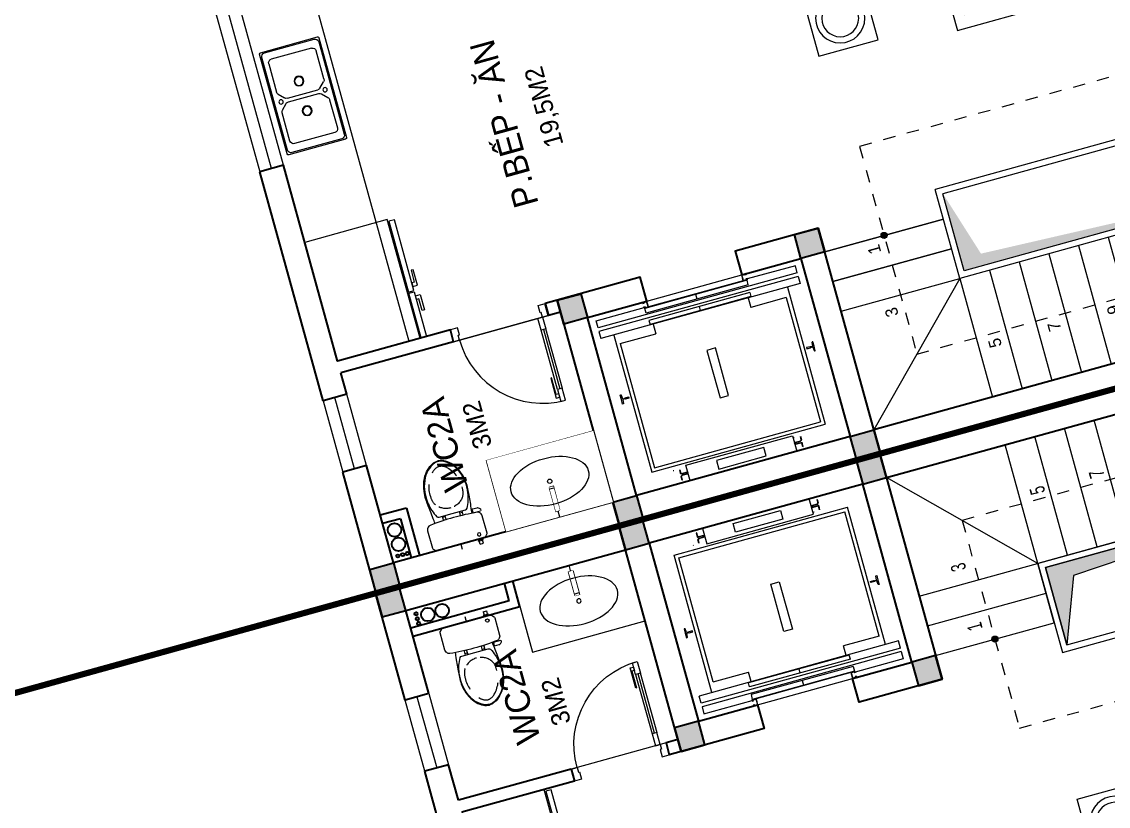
# Model space of a CAD drawing. Header units: metres. Extents: x 568336 to 569219, y 2065964 to 2066430.
# Drawn here: x 568542.1 to 568550.93, y 2066349.61 to 2066355.99 of the extents above; entities that cross this region are included whole.
import ezdxf

# ---------------------------------------------------------------- set-up
doc = ezdxf.new("R2010")
doc.units = ezdxf.units.M
for name, pattern in [('$AUDIT_BAD_LTYPE2', [0]), ('CENTER', [2, 1.25, -0.25, 0.25, -0.25]), ('HIDDEN', [0.375, 0.25, -0.125]), ('HIDDEN2', [0.1875, 0.125, -0.0625]), ('xref-thap C (mb tang 32-2)$0$HIDDEN', [0.375, 0.25, -0.125])]:
    doc.linetypes.add(name, pattern=pattern)
doc.layers.get('0').update_dxf_attribs({"linetype": 'CONTINUOUS'})
doc.layers.get('DEFPOINTS').update_dxf_attribs({"linetype": 'CONTINUOUS'})
for name, color, linetype, lineweight in [('-CENTER', 143, 'CENTER', 13), ('-CONCRETE', 1, 'CONTINUOUS', 35), ('-DIM', 9, 'CONTINUOUS', 13), ('-DOOR', 137, 'CONTINUOUS', 9), ('-FURNITURE', 46, 'CONTINUOUS', 9), ('-HATCH', 8, 'CONTINUOUS', 5), ('-KH', 143, 'CONTINUOUS', 13), ('-LINE1', 7, 'CONTINUOUS', 18), ('-LINE2', 252, 'CONTINUOUS', 9), ('-TEXT', 7, 'CONTINUOUS', 15), ('-WALL', 4, 'CONTINUOUS', 35), ('TEXT25', 2, 'CONTINUOUS', 13)]:
    doc.layers.add(name, color=color, linetype=linetype, lineweight=lineweight)
doc.layers.add('-RANH GIOI LO DAT', color=12, linetype='CONTINUOUS')
doc.styles.add('SVN_AVO_thuong', font='')
doc.styles.add('T1', font='', dxfattribs={"height": 200})
doc.styles.add('vnavanth', font='', dxfattribs={"width": 0.8})
doc.styles.get('SVN_AVO_thuong').set_extended_font_data('SVN-Avo')
doc.styles.get('T1').set_extended_font_data('VNgeometric Light')
doc.styles.get('vnavanth').set_extended_font_data('.VnAvantH')

# ---------------------------------------------------------------- blocks, each defined once
blk = doc.blocks.new('X-5M-DH-2-CORE$0$A$C75E80C28')
at = {"layer": '-LINE2', "linetype": 'Continuous', "ltscale": 2}
for p, q in [((-510.0000099998433, -21.5000000000291), (-510.0000099998579, -50.60000000000582)), ((-506.8000099998899, -21.5000000000291), (-510.0000099998433, -21.5000000000291)), ((-510.0000099998579, -108.5000000000291), (-510.0000099998433, -79.39999999999418)), ((-506.8000099998899, -21.5000000000291), (-506.8000099999044, -50.60000000000582)), ((-506.8000099999044, -108.5000000000291), (-506.8000099998899, -79.39999999999418)), ((-456.2000100000296, -56.79999999998836), (-500.6000099999364, -56.80000000001746)), ((-456.2000100000441, -60), (-500.600009999951, -60.0000000000291)), ((-456.2000100000296, -70), (-500.6000099999364, -70.0000000000291)), ((-456.2000100000296, -73.19999999995343), (-500.6000099999364, -73.19999999998254)), ((-453.2000100000441, -63), (-453.2000100000296, -67)), ((-450.0000099998579, -63), (-450.0000099998433, -67)), ((450.0000100000616, -63), (450.0000100000761, -67)), ((453.200010000015, -63), (453.2000100000296, -67)), ((456.2000100000296, -56.79999999998836), (500.6000100000529, -56.79999999998836)), ((456.200010000015, -60), (500.6000100000383, -60)), ((456.2000100000296, -70), (500.6000100000529, -70)), ((456.2000100000296, -73.19999999995343), (500.6000100000529, -73.19999999995343)), ((506.8000100001227, -21.5), (510.0000100000761, -21.5)), ((506.8000100001227, -21.5), (506.8000100001082, -50.59999999997672)), ((506.8000100001227, -108.5), (506.8000100001227, -79.39999999996508)), ((510.0000100000761, -21.5), (510.0000100000616, -50.59999999997672)), ((510.0000100000761, -108.5), (510.0000100000761, -79.39999999996508)), ((-731.0000002632733, -148.9999999649008), (730.9999997367267, -148.9999999649299)), ((-731.0000002698944, -1304.999999934109), (-731.0000002632733, -148.9999999649008)), ((-556.8000102631631, -112.4999999912397), (-560.0000102631166, -112.4999999912397)), ((456.800009736864, -112.4999999912397), (460.0000097368174, -112.4999999912397)), ((730.9999997301056, -1304.999999934109), (730.9999997367267, -148.9999999649299)), ((-700.0000002632733, -178.9999999649008), (699.9999997367267, -178.9999999649299)), ((-700.0000002699089, -1224.999999934109), (-700.0000002632733, -178.9999999649008)), ((699.9999997300911, -1224.999999934109), (699.9999997367267, -178.9999999649299)), ((-700.0000002699089, -1224.999999934109), (-400.0000002699089, -1224.999999934138)), ((-400.0000002698944, -1304.999999934138), (-400.0000002699089, -1224.999999934138)), ((699.9999997300911, -1224.999999934109), (399.9999997300911, -1224.999999934109)), ((399.9999997301056, -1304.999999934109), (399.9999997300911, -1224.999999934109)), ((839.9999997301056, -1304.999999934109), (-840.0000002698944, -1304.999999934109)), ((-840.0000002698944, -1364.999999934109), (-840.0000002698944, -1304.999999934109)), ((424.9999997301056, -1308.999999934109), (-425.0000002698944, -1308.999999934109)), ((-425.0000002699089, -1342.999999934109), (-425.0000002698944, -1308.999999934109)), ((-2.6989437174052e-07, -1308.999999934109), (-2.699089236557484e-07, -1342.999999934109)), ((424.9999997300911, -1342.999999934109), (424.9999997301056, -1308.999999934109)), ((839.9999997301056, -1364.999999934109), (839.9999997301056, -1304.999999934109)), ((839.9999997301056, -1364.999999934109), (-840.0000002698944, -1364.999999934109)), ((839.9999997301056, -1394.999999934109), (-840.0000002698944, -1394.999999934109)), ((-840.0000002698944, -1394.999999934109), (-840.0000002698944, -1454.999999934109)), ((429.9999997300911, -1405.999999934138), (-430.0000002699089, -1405.999999934109)), ((-430.0000002699089, -1405.999999934109), (-430.0000002698944, -1445.999999934109)), ((424.9999997300911, -1342.999999934109), (-425.0000002699089, -1342.999999934109)), ((-2.699089236557484e-07, -1405.999999934109), (-2.6989437174052e-07, -1445.999999934109)), ((429.9999997300911, -1405.999999934138), (429.9999997301056, -1445.999999934138)), ((839.9999997301056, -1394.999999934109), (839.9999997301056, -1454.999999934109)), ((-840.0000002698944, -1454.999999934109), (-435.0000002698944, -1454.999999934109)), ((-435.0000002698944, -1449.999999934109), (-435.0000002699089, -1459.999999934109)), ((-435.0000002698944, -1449.999999934109), (-400.0000002698944, -1449.999999934138)), ((-435.0000002699089, -1459.999999934109), (-425.0000002699089, -1459.999999934109)), ((-435.0000002698653, -1489.999999934109), (-435.0000002698653, -1499.999999934109)), ((-435.0000002698653, -1489.999999934109), (-425.0000002698653, -1489.999999934109)), ((-435.0000002698653, -1499.999999934109), (-400.0000002698653, -1499.999999934138)), ((-433.4000002698012, -1451.599999934086), (-433.4000002698012, -1458.399999934074)), ((-433.4000002698012, -1451.599999934086), (-401.6000002697547, -1451.599999934086)), ((-433.4000002698012, -1458.399999934074), (-425.0000002698944, -1458.399999934074)), ((-433.4000002697721, -1491.599999934086), (-433.4000002697721, -1498.399999934074)), ((-433.4000002697721, -1491.599999934086), (-425.0000002698653, -1491.599999934086)), ((-433.4000002697721, -1498.399999934074), (-401.6000002697256, -1498.399999934074)), ((429.9999997301056, -1445.999999934138), (-430.0000002698944, -1445.999999934109)), ((-425.0000002698944, -1458.399999934074), (-425.0000002699089, -1459.999999934109)), ((-425.0000002698653, -1489.999999934109), (-425.0000002698653, -1491.599999934086)), ((-401.6000002697547, -1451.599999934086), (-401.6000002697256, -1498.399999934074)), ((399.9999997301056, -1449.999999934109), (-400.0000002698944, -1449.999999934138)), ((-400.0000002698944, -1449.999999934138), (-400.0000002698653, -1499.999999934138)), ((399.9999997301056, -1449.999999934109), (399.9999997301347, -1499.999999934109)), ((434.9999997301056, -1449.999999934109), (399.9999997301056, -1449.999999934109)), ((434.9999997301347, -1499.999999934109), (399.9999997301347, -1499.999999934109)), ((401.5999997301988, -1451.599999934086), (401.5999997302279, -1498.399999934074)), ((433.3999997302453, -1451.599999934086), (401.5999997301988, -1451.599999934086)), ((433.3999997302744, -1498.399999934074), (401.5999997302279, -1498.399999934074)), ((433.3999997302453, -1458.399999934074), (424.9999997301056, -1458.399999934074)), ((424.9999997301056, -1458.399999934074), (424.9999997301056, -1459.999999934109)), ((434.9999997301056, -1459.999999934109), (424.9999997301056, -1459.999999934109)), ((424.9999997301347, -1489.999999934109), (424.9999997301347, -1491.599999934086)), ((434.9999997301347, -1489.999999934109), (424.9999997301347, -1489.999999934109)), ((433.3999997302744, -1491.599999934086), (424.9999997301347, -1491.599999934086)), ((433.3999997302453, -1451.599999934086), (433.3999997302453, -1458.399999934074)), ((433.3999997302744, -1491.599999934086), (433.3999997302744, -1498.399999934074)), ((434.9999997301056, -1449.999999934109), (434.9999997301056, -1459.999999934109)), ((839.9999997301056, -1454.999999934109), (434.9999997301056, -1454.999999934109)), ((434.9999997301347, -1489.999999934109), (434.9999997301347, -1499.999999934109))]:
    blk.add_line(p, q, dxfattribs=at)
for points in [[(-450.0000000000146, 0), (-450, -130), (450, -130), (449.9999999999854, 0)], [(-200, -29), (200.0000000001164, -29), (200.0000000001164, -101), (-200, -101)], [(-36.0000002632587, -583.9999999649008), (35.9999997367413, -583.9999999649008), (35.99999973675585, -983.9999999649008), (-36.00000026324415, -983.9999999649008)]]:
    blk.add_lwpolyline(points, close=True, dxfattribs=at)
for points in [[(-780.0000002632587, -788.9999999649008), (-751.0000002632587, -788.9999999649299, 0.414213562373095), (-750.0000002632733, -787.9999999649008), (-750.0000002632587, -783.9999999649008), (-750.0000002632587, -779.9999999649008, 0.414213562373095), (-751.0000002632733, -778.9999999649299), (-780.0000002632733, -778.9999999649881, -0.2569775838576673), (-784.1207396915852, -781.9399999648449), (-797.9000002631656, -781.939999964874, -0.414213562373095), (-800.9000002631656, -778.939999964874), (-804.0000002632587, -749.4999999649008, 0.414213562373095), (-807.0000002632587, -746.4999999649008), (-812.0000002632587, -746.4999999649008), (-812.0000002632587, -783.9999999649008), (-812.0000002632587, -821.4999999649008), (-807.0000002632587, -821.4999999649008, 0.414213562373095), (-804.0000002632587, -818.4999999649008), (-800.9000002631656, -789.0599999648693, -0.414213562373095), (-797.9000002631656, -786.0599999648693), (-784.1207396915852, -786.0599999648402, -0.2569775838576673), (-780.0000002632587, -788.9999999647553)], [(779.9999997367413, -788.9999999649299), (750.9999997367413, -788.9999999649008, -0.414213562373095), (749.9999997367267, -787.9999999649299), (749.9999997367413, -783.9999999649299), (749.9999997367413, -779.9999999649299, -0.414213562373095), (750.9999997367267, -778.9999999649008), (779.9999997368432, -778.9999999650172, 0.2569775838576673), (784.1207391653006, -781.939999964874), (797.899999736881, -781.9399999648449, 0.414213562373095), (800.899999736881, -778.9399999648449), (803.9999997367413, -749.4999999649008, -0.414213562373095), (806.9999997367413, -746.4999999649008), (811.9999997367413, -746.4999999649008), (811.9999997367413, -783.9999999649008), (811.9999997367413, -821.4999999649008), (806.9999997367413, -821.4999999649008, -0.414213562373095), (803.9999997367413, -818.4999999649008), (800.899999736881, -789.0599999648402, 0.414213562373095), (797.899999736881, -786.0599999648402), (784.1207391653006, -786.0599999648693, 0.2569775838576672), (779.9999997368577, -788.9999999647844)]]:
    blk.add_lwpolyline(points, format="xyb", dxfattribs=at)
for centre, radius, start, end in [((-500.600009999951, -50.60000000000582), 9.400000000001475, 180, 270), ((-500.6000099999364, -79.39999999999418), 9.399999999997844, 90, 180), ((-500.600009999951, -50.60000000000582), 6.200000000004374, 180, 270), ((-500.6000099999364, -79.39999999999418), 6.19999999999734, 90, 180), ((-456.2000100000441, -63), 6.19999999999713, 0, 90), ((-456.2000100000441, -63), 3.000000000000045, 0, 90), ((-456.2000100000296, -67), 6.20000000000076, 270, 0), ((-456.2000100000296, -67), 2.999999999999834, 270, 0), ((456.200010000015, -63), 6.19999999999713, 90, 180), ((456.2000100000296, -67), 6.20000000000076, 180, 270), ((456.200010000015, -63), 3.000000000000045, 90, 180), ((456.2000100000296, -67), 2.999999999999834, 180, 270), ((500.6000100000383, -50.59999999997672), 6.200000000004374, 270, 0), ((500.6000100000383, -50.59999999997672), 9.400000000001475, 270, 0), ((500.6000100000529, -79.39999999996508), 9.399999999997844, 0, 90), ((500.6000100000529, -79.39999999996508), 6.19999999999734, 0, 90)]:
    blk.add_arc(centre, radius, start, end, dxfattribs=at)
blk = doc.blocks.new('A$C5C575821')
at = {"layer": '-CONCRETE'}
h = blk.add_hatch(color=256, dxfattribs=at)
h.dxf.hatch_style = 1
h.paths.add_polyline_path([(-0.00237559899687767, 200.0000000000146), (-0.00237559899687767, 1.455191522836685e-11), (199.9976244010031, 1.455191522836685e-11), (199.9976244010031, 200.0000000000146)])
blk.add_lwpolyline([(-0.00237559899687767, 1.455191522836685e-11), (199.9976244010031, 1.455191522836685e-11), (199.9976244010031, 200.0000000000146), (-0.00237559899687767, 200.0000000000146)], close=True, dxfattribs=at)
blk = doc.blocks.new('A$C3F71457E')
at = {"layer": '-CONCRETE'}
blk.add_lwpolyline([(-8.760252967476845e-09, -100.0000002632005), (0, 400), (-1500, 400.0000000000582), (-1500.00000001755, -1399.999999999942), (-1.754960976541042e-08, -1400), (-7.895869202911854e-08, -900.0000002632005), (199.9999999912397, -900.0000002982852), (199.9999999824504, -1600), (-1700.00000001755, -1600), (-1700, 600), (200, 600), (199.9999999912397, -100.0000002982852), (6.140908226370811e-08, -100.0000002632005)], dxfattribs=at)
at = {"layer": '-LINE1'}
blk.add_line((-7.895869202911854e-08, -900.0000002632005), (-8.760252967476845e-09, -100.0000002632005), dxfattribs=at)
at = {"layer": '-WALL'}
for p in [(-1699.997624401003, 399.9999999999854), (0.00237559899687767, 399.9999999999854), (-1699.997624401081, -1599.999999999959), (0.002375601565972829, -1600.000000021305)]:
    blk.add_blockref('A$C5C575821', p, dxfattribs=at)
at = {"color": 2, "rotation": 90}
blk.add_blockref('X-5M-DH-2-CORE$0$A$C75E80C28', (-1500.00000000876, -499.9999999999418), dxfattribs=at)
blk = doc.blocks.new('A$C55AD6C8F')
at = {"ltscale": 3}
for p, q in [((-750, 623.9554341743351), (-750, 1000.000000000058)), ((-750, 1000.000000000058), (-704.3477934409166, 1000.000000000058)), ((-704.3477934409166, 1000.000000000058), (-704.3477934409166, 623.9554341743351)), ((0, 1000), (-695.2173631351907, 1000.000000000058)), ((-695.2173631351907, 1000.000000000058), (-695.2173631351907, 5.820766091346741e-11)), ((0, 0), (0, 1000)), ((-704.3477934409166, 623.9554341743351), (-749.9999999999418, 623.9554341743351)), ((-750, 613.395983129798), (-750, 17.63542316207895)), ((-704.3477934409166, 613.395983129798), (-749.9999999999418, 613.3959831297398)), ((-704.3477934409166, 17.63542316207895), (-704.3477934409166, 613.395983129798)), ((-750, 17.63542316207895), (-704.3477934409166, 17.63542316207895)), ((-695.2173631351907, 5.820766091346741e-11), (0, 0))]:
    blk.add_line(p, q, dxfattribs=at)
at = {"ltscale": 3, "elevation": -2.790667130434782e-09}
for points in [[(-750.0000000003492, 688.433921672462), (-750.0000000003492, 656.9339216743247), (-790.097850547405, 656.9339216743247), (-790.097850547405, 788.4142628387199), (-770.7718286834424, 788.4142628387199), (-770.7718286834424, 688.433921672462)], [(-750.0000000003492, 548.917495631671), (-750.0000000003492, 580.4174956298084), (-790.097850547405, 580.4174956298084), (-790.097850547405, 448.9371544654132), (-770.7718286834424, 448.9371544654132), (-770.7718286834424, 548.917495631671)]]:
    blk.add_lwpolyline(points, close=True, dxfattribs=at)
blk = doc.blocks.new('*U18')
at = {"linetype": '$AUDIT_BAD_LTYPE2'}
for p, q in [((70, 100), (69.99999999999999, 599.9999999999982)), ((89.99999999999999, 599.9999999999982), (90, 100))]:
    blk.add_line(p, q, dxfattribs=at)
for points in [[(49.99999999999999, 599.9999999999982), (89.99999999999999, 599.9999999999982), (89.99999999999999, 699.9999999999982), (49.99999999999999, 699.9999999999982), (49.99999999999999, 599.9999999999982)], [(49.99999999999999, 602.9059272893337), (50, 100)], [(50, 100), (90, 100), (90, 0), (50, 0), (50, 100)]]:
    blk.add_lwpolyline(points)
for points in [[(118.2698876160139, 494.5156181119073), (118.2698876160139, 664.1349438079906), (89.99999999999999, 664.1349438079906), (89.99999999999999, 635.8650561920058), (112.6159100928053, 635.8650561920058), (112.6159100928053, 494.5156181119073)], [(0, 0), (50, 0), (50, -40), (60, -40), (60, -100.0001724930698), (0, -100.0001724930698)], [(799.9999999999982, 7.105427357601134e-15), (749.9999999999982, 7.105427357601134e-15), (749.9999999999982, -40), (739.9999999999982, -40), (739.9999999999982, -100.0001724930698), (799.9999999999982, -100.0001724930698)]]:
    blk.add_lwpolyline(points, close=True)
at = {"linetype": '$AUDIT_BAD_LTYPE2', "ltscale": 0.3}
blk.add_arc((50, 0), 699.9999999999982, 0, 90, dxfattribs=at)
blk = doc.blocks.new('ghe11asdsdsdsd')
at = {"layer": '-FURNITURE', "ltscale": 5}
for p, q in [((-454.1512245237245, 641.9073886275291), (-454.093361600535, -60.42008052262099)), ((446.9845405295782, 642.5119281820953), (445.2090906954836, -59.49456913078757)), ((339.4434767446655, 74.7769195077999), (-347.9447826922697, 73.86721415390639)), ((445.2090906954836, -59.49456913078757), (-454.093361600535, -60.42008052262099))]:
    blk.add_line(p, q, dxfattribs=at)
for centre, radius, start, end in [((-329.6609394550032, 640.4347183164282), 102.5030657496747, 97.790878171796, 180.4720192216976), ((13.76703277978231, -3057.035900902003), 3815.794779152998, 85.15051378916075, 95.37323135559144), ((322.4963123202615, 643.5363927781655), 102.5030657496747, 359.5521671507362, 82.23330821456577), ((-556.8192392717756, 172.0380743239075), 480.9551723817158, 73.62802494144414, 77.67439557183955), ((548.310481298744, 172.35137315467), 480.9551723817158, 102.1620030057203, 106.2083736517696), ((-435.3449582978792, 585.5188594441861), 49.99999999999999, 17.29045382422632, 73.62802494144414), ((-752.7215750947944, 311.3200961878028), 469.2846926992153, 329.6029749418909, 39.82713105222346), ((-1717.077797784907, 235.4868877488407), 1378.639231958857, 353.2676599931669, 15.34770349738529), ((744.7327549548354, 311.2790322922665), 469.2468948897888, 140.0381535895592, 210.2652298418676), ((1708.833027020766, 233.2264510887835), 1378.526022415482, 164.5192846221356, 186.6002375866197), ((428.017340289487, 586.1773279104382), 49.99999999999999, 106.2083736517696, 162.5459446768903), ((-1.445652381749824, -1576.057105405802), 1730.279692069412, 79.6029490361376, 100.5814174655623)]:
    blk.add_arc(centre, radius, start, end, dxfattribs=at)
blk = doc.blocks.new('GHE600')
at = {"layer": '-FURNITURE'}
for p, q in [((269949.5421851056, 8709.741290517763), (270649.5421851056, 8709.74129051782)), ((269949.5421851289, 8043.074623851076), (270649.5421851289, 8043.074623851135))]:
    blk.add_line(p, q, dxfattribs=at)
for points in [[(270145.5337149384, 9594.84705863762), (270145.5337150262, 10094.84705863762), (270645.5337150262, 10094.84705854984), (270645.5337149384, 9594.847058549843)], [(269849.5421851288, 9526.40795718442), (270649.5421851288, 9526.407957184478), (270649.5421851639, 7226.407957184478), (269849.5421851639, 7226.40795718442)], [(269949.5421851288, 9376.40795718442), (270649.5421851288, 9376.407957184478), (270649.5421851639, 7376.407957184478), (269949.5421851639, 7376.40795718442)], [(270145.5337145109, 7157.96885590817), (270145.5337144231, 6657.96885590817), (270645.5337144231, 6657.968855820392), (270645.5337145109, 7157.968855820392)]]:
    blk.add_lwpolyline(points, close=True, dxfattribs=at)
at = {"layer": '-FURNITURE', "elevation": -1.348764000838661e-08}
for points in [[(271286.9253059005, 9830.321753277356), (270645.53371498, 9832.18215255058)], [(272037.8126997925, 6909.345592938189), (272633.6221192031, 6907.537773812626), (272633.6585346201, 9823.095600669185), (272037.874818299, 9826.334833337169)], [(270262.0588059474, 9594.847058617102), (270262.0583521723, 9526.40795718442)], [(270262.0260181179, 7226.40795718439), (270262.0255643428, 7157.968855887651)], [(270645.5337144685, 6916.624135324557), (271286.6504318018, 6913.272511655086)]]:
    blk.add_lwpolyline(points, dxfattribs=at)
at = {"layer": '-FURNITURE'}
for centre, radius in [((270395.5337149822, 9844.847058593674), 200), ((270395.5337149822, 9844.847058593674), 150), ((270395.5337144671, 6907.968855864223), 200), ((270395.5337144671, 6907.968855864223), 150)]:
    blk.add_circle(centre, radius, dxfattribs=at)
at = {"layer": '-FURNITURE', "extrusion": (0, 0, -1)}
blk.add_ellipse((271661.9002663364, 8365.294462872116), major_axis=(3.669220623812561e-13, 749.5763598198391), ratio=0.5899940615450746, dxfattribs=at)
at = {"layer": '-FURNITURE', "zscale": 0.83397927038413}
for p, xscale, yscale, rotation in [((271659.4476334748, 10145.29901697894, -5.948631914765009e-09), 0.83397927038413, 0.83397927038413, 179.9447021404027), ((271659.4476334748, 6607.516897389956, -5.948631914765009e-09), -0.8339792703841301, 0.8339792703841301, 0.05529785959737722)]:
    blk.add_blockref('ghe11asdsdsdsd', p, dxfattribs=dict(at, xscale=xscale, yscale=yscale, rotation=rotation))
blk = doc.blocks.new('A$C18091ED7')
for p, q in [((9.957147995010018e-09, -42.13376978135784), (0, -3.786117304116488e-07)), ((146.1412317672475, -26.59467297248193), (179.181621938591, -26.59467296488583)), ((146.1412317672475, -26.59467297248193), (146.1412317680188, -30.17859706786112)), ((146.1412317680188, -30.17859706786112), (165.7503655985456, -30.17859706340823)), ((153.0594147269658, -36.79204952501459), (146.1412317680188, -30.17859706786112)), ((152.3191092506386, -2.717133611440659e-07), (152.3191092568413, -26.59467297093943)), ((152.3191092506386, -2.717133611440659e-07), (179.1816219322718, -2.654269337654114e-07)), ((153.0594147269658, -36.79204952501459), (165.7503656001572, -36.79204952192958)), ((153.0594147275151, -39.73033438943094), (153.0594147269658, -36.79204952501459)), ((153.0594147275151, -39.73033438943094), (178.4413164740145, -39.73033438349376)), ((153.0594147275151, -39.73033438943094), (178.4413164740145, -39.73033438349376)), ((153.0594147275151, -39.73033438943094), (153.0594147281554, -42.13376974494895)), ((185.3594994290725, -30.17859705851879), (165.7503655985456, -30.17859706340823)), ((178.4413164733487, -36.79204951884458), (165.7503656001572, -36.79204952192958)), ((185.3594994290725, -30.17859705851879), (178.4413164733487, -36.79204951884458)), ((178.4413164733487, -36.79204951884458), (178.4413164740145, -39.73033438349376)), ((178.4413164740145, -39.73033438349376), (178.4413164746547, -42.1337697392446)), ((179.1816219322718, -2.654269337654114e-07), (179.181621938591, -26.59467296488583)), ((179.181621938591, -26.59467296488583), (185.3594994283012, -26.59467296337243)), ((185.3594994283012, -26.59467296337243), (185.3594994290725, -30.17859705851879)), ((165.3959958605519, -261.9873972070927), (165.3959958671003, -289.7349902229907)), ((167.8691141396885, -259.5142789271486), (228.0810223811895, -259.5142789128586)), ((230.5541406641933, -274.3229751045001), (230.5541406613593, -261.9873971916386)), ((-83.25994817525861, -267.3592828898691), (-83.259948167517, -299.9634285944048)), ((-83.25994817257379, -278.4883151478134), (-83.25994817046012, -287.6388527823146)), ((-60.91100930959874, -290.0299398849311), (-83.25994816994717, -290.0299398901407)), ((-62.88950393904452, -265.3807882612164), (-81.28145355204106, -265.3807882657275)), ((-60.91100931491019, -267.3592828844266), (-60.91100930728498, -299.9634285889624)), ((60.9110093945892, -267.3592828557594), (60.9110094022144, -299.9634285600623)), ((60.91100939990065, -290.029939856031), (83.25994826024908, -290.0299398510542)), ((62.88950401780676, -265.3807882316178), (81.2814536308033, -265.3807882273395)), ((83.25994825493763, -267.3592828505498), (83.25994826256283, -299.9634285550856)), ((83.25994825750604, -278.488315108727), (83.2599482596197, -287.6388527429954)), ((167.8691141472664, -292.2081085020036), (206.7175896017579, -292.2081084926904))]:
    blk.add_line(p, q)
for points in [[(230.0000000517721, -218.5046414944518, -0.1374073801801567), (225.4781190853137, -234.6482587013161), (221.7949787454636, -240.7070387715066, -0.2360805181595358), (198.2560902649639, -255.4947853636986, -0.0519608230665726), (-198.2560901437319, -255.4947854572965, -0.236080518165078), (-221.7949786317113, -240.7070388760185), (-225.4781189743626, -234.6482588077488, -0.1374073801809237), (-229.9999999484608, -218.5046416030382), (-229.9999999831671, -71.98694829508895, -0.1989123673786679), (-226.3782021181105, -63.2431547633314), (-208.8906150607545, -45.75556769772083, -0.1989123673792025), (-200.1468215308087, -42.13376982865157), (9.971699910238385e-09, -42.13376978135784), (200.1468215506357, -42.13376973403501, -0.1989123673792025), (208.8906150822841, -45.75556759897154), (226.3782021480001, -63.24315465634572, -0.1989123673791691), (230.0000000170658, -71.98694818626973)], [(144.14367173758, -618.9627606730501, -0.2124047892419209), (26.30999211127346, -734.491494372196, -0.0276853236339062), (-0.5628229983012716, -738.609219571983, -0.0222792448073508), (-26.30999181118386, -734.4914943844487, -0.2124047892421136), (-144.1436714920528, -618.9627607410075, -0.1427957259999892), (-167.2376623962118, -428.0139674870588, -0.0930051380368448), (-127.9331820271946, -309.1271633332653, -0.2564387014614383), (-111.240849547703, -299.9634286007786), (4.746470949612558e-08, -299.9634285748762), (111.2408496426324, -299.9634285482753, -0.2564387014619951), (127.933182126606, -309.1271632729331, -0.0930051380368741), (167.2376625517572, -428.0139674081001, -0.1427957260000456)]]:
    blk.add_lwpolyline(points, format="xyb", close=True)
at = {"linetype": 'xref-thap C (mb tang 32-2)$0$HIDDEN', "ltscale": 100}
blk.add_lwpolyline([(61.00044987679576, -669.0176259216969, -0.1990312026443698), (1.417429302819073e-07, -698.769823720475, -0.1990312026443799), (-61.00044960746891, -669.0176259504806, -0.2189240232571595), (-131.9321382956405, -478.313622940972, -0.1537914605682739), (-112.4681372026971, -403.989815428853, -0.2367011859554165), (5.876427167095244e-08, -347.5870280214876, -0.2367011859554843), (112.4681373467611, -403.9898153757968, -0.1537914605681893), (131.9321384748619, -478.313622878748, -0.2189240232571754)], format="xyb", close=True, dxfattribs=at)
blk.add_circle((165.7503656100234, -78.39166221523192), 13.90362011701458)
for centre, radius, start, end in [((167.8691141402633, -261.9873972065106), 2.473118279571131, 90.00000001354867, 180.0000000133402), ((-81.28145355158267, -267.3592828894034), 1.978494623656905, 90.00000001354867, 180.0000000133402), ((-62.88950393858613, -267.3592828848923), 1.978494623656905, 1.334021322268115e-08, 90.00000001354867), ((62.88950401826514, -267.3592828552937), 1.978494623656905, 90.00000001354867, 180.0000000133402), ((81.28145363126168, -267.3592828510155), 1.978494623656905, 1.334021322268115e-08, 90.00000001354867), ((167.8691141466952, -289.7349902224087), 2.473118279571131, 180.0000000133402, 270.0000000135486), ((206.717589598069, -276.6690117186226), 15.53909677420133, 270.0000000135486, 306.4658507565522), ((168.3527972659103, -224.7572911087773), 80.08895368617857, 306.4658507565522, 320.3122930343796), ((228.0810223845983, -274.3229751050822), 2.473118279571131, 320.3122930343796, 1.334021322268115e-08)]:
    blk.add_arc(centre, radius, start, end)
for points, knots in [([(-155.6468228230951, -259.4535552573798), (-156.6353001506941, -267.2522313103836), (-164.2940232875517, -328.394745314552), (-169.1545302536251, -385.0939582949213), (-183.68571763406, -527.7705276800843), (-135.602968026873, -679.1126648240606), (-50.29344375100118, -735.2493608418445), (-19.70048385594782, -741.0901266933652), (1.531116140540689e-07, -743.6724421556864)], [130.6139379315478, 130.6139379315478, 130.6139379315478, 130.6139379315478, 152.8521090939923, 311.1293507817257, 417.703951170228, 561.3833927516608, 697.6926317810714, 710.812262267882, 710.812262267882, 710.812262267882, 710.812262267882]), ([(155.6468228994709, -259.4535551877343), (156.6353002305841, -267.2522312389628), (164.2940233960289, -328.3947452375724), (169.1545303888706, -385.0939582149149), (183.6857178367027, -527.7705275934422), (135.6029683008201, -679.1126647599449), (50.29344405157826, -735.2493608178338), (19.70048415924612, -741.0901266841101), (1.530679583083838e-07, -743.6724421554536)], [130.613937934949, 130.613937934949, 130.613937934949, 130.613937934949, 152.8521090939923, 311.1293507817257, 417.703951170228, 561.3833927516608, 697.6926317810714, 710.812262267882, 710.812262267882, 710.812262267882, 710.812262267882])]:
    blk.add_open_spline(points, degree=3, knots=knots)
blk = doc.blocks.new('Sink_Cicle')
blk.add_lwpolyline([(17.49999987077899, -50.00226151314564), (-17.49999987077899, -49.99773848685436), (-17.51615354442038, -252.2967581441626), (17.48384613892995, -252.3012811850058)], close=True)
blk.add_circle((0, -300), 17.5)
at = {"layer": 'DEFPOINTS'}
blk.add_line((0, -100), (0, 0), dxfattribs=at)
blk.add_wipeout([(17.499999870775355, -50.00226151314928), (-17.49999987078263, -49.99773848685436), (-17.516153544427652, -252.29675814416623), (17.48384613892631, -252.3012811850058)])
at = {"layer": '-FURNITURE', "linetype": 'Continuous'}
blk.add_ellipse((0, -300), major_axis=(-325, 0), ratio=0.5846153846153846, dxfattribs=at)
blk.add_line((-17.51421511289664, -237.2967582757119), (17.48578462866135, -237.3012813020032))
blk = doc.blocks.new('M30-T2')
at = {"layer": '-HATCH', "true_color": 0x8c8896}
h = blk.add_hatch(color=252, dxfattribs=at)
h.dxf.hatch_style = 1
edge = h.paths.add_edge_path()
edge.add_arc((202499.4457057808, -891608.2986617286), 24.62566289535607, 0, 360)
h = blk.add_hatch(color=252, dxfattribs=at)
h.dxf.hatch_style = 1
h.paths.add_polyline_path([(202299.4457057808, -892158.2986617286), (202949.4457057808, -892158.2986617286), (202949.4457057808, -894558.2986617286), (202828.1525961618, -892360.9233524099)])
at = {"layer": '-CONCRETE'}
for centre, radius in [((203870.5055713227, -887130.3273343428, 5.66516857499076e-09), 13), ((203919.6982183144, -887220.8241424405, 5.66516857499076e-09), 55), ((203908.7755582723, -887130.3273343428, 5.66516857499076e-09), 13), ((203950.5249762884, -887130.3273343428, 5.66516857499076e-09), 13), ((203919.6982183144, -887341.6665926457, 5.66516857499076e-09), 55)]:
    blk.add_circle(centre, radius, dxfattribs=at)
at = {"layer": '-DOOR'}
blk.add_lwpolyline([(202699.4337658729, -886858.279930234), (203299.4457057808, -886858.279930234), (203299.4457057808, -887058.279930234), (202699.4337658729, -887058.279930234)], close=True, dxfattribs=at)
blk.add_lwpolyline([(203299.4457057808, -886958.279930234), (202699.4411317138, -886958.3241061012)], dxfattribs=at)
at = {"layer": '-FURNITURE'}
blk.add_lwpolyline([(203399.4457057808, -888908.2986617286), (203999.4457057808, -888908.2986617286), (203999.4457057808, -887958.2799302342), (203399.4457057808, -887958.2799302342)], close=True, dxfattribs=at)
at = {"layer": '-HATCH'}
blk.add_lwpolyline([(202299.4457057808, -892158.2986617286), (202949.4457057808, -892158.2986617286), (202949.4457057808, -894558.2986617286), (202828.1525961618, -892360.9233524099), (202299.4457057808, -892158.2986617286)], dxfattribs=at)
at = {"layer": '-KH', "linetype": 'HIDDEN2', "ltscale": 5}
blk.add_lwpolyline([(201749.4457057808, -895108.2986617286), (203499.4457057808, -895108.2986617286), (203499.4457057808, -891608.2986617286), (201749.4457057808, -891608.2986617286)], close=True, dxfattribs=at)
at = {"layer": '-KH'}
blk.add_circle((202499.4457057808, -891608.2986617286), 24.62566289535607, dxfattribs=at)
at = {"layer": '-LINE1'}
for p, q in [((202499.4457057808, -891108.2986617286), (202499.4457057808, -892108.2986617286)), ((202749.4457057808, -891108.2986617286), (202749.4457057808, -892108.2986617286)), ((202999.4457057808, -891108.2986617286), (202999.4457057808, -894061.6829574371)), ((202999.4457057808, -892108.2986617286), (203999.4457057808, -891108.2986617286)), ((202999.4457057808, -892108.2986617286), (202249.4457057808, -892108.2986617286)), ((202499.4457057808, -892108.2986617286), (203999.4457057808, -892108.2986617286)), ((202999.4457057808, -895608.2986617286), (202999.4457057808, -892108.2986617286)), ((202999.4457057808, -892358.2986617286), (203999.4457057808, -892358.2986617286)), ((202999.4457057808, -892608.2986617286), (203999.4457057808, -892608.2986617286)), ((202999.4457057808, -892858.2986617286), (203999.4457057808, -892858.2986617286))]:
    blk.add_line(p, q, dxfattribs=at)
for points in [[(202249.4457057808, -894608.2986617286), (202999.4457057808, -894608.2986617286), (202999.4457057808, -892108.2986617286), (202249.4457057808, -892108.2986617286)], [(202299.4457057808, -894558.2986617286), (202949.4457057808, -894558.2986617286), (202949.4457057808, -892158.2986617286), (202299.4457057808, -892158.2986617286)]]:
    blk.add_lwpolyline(points, close=True, dxfattribs=at)
at = {"layer": '-LINE2'}
blk.add_line((202399.3115754509, -888808.3002180236), (202399.6596183471, -888008.3002316891), dxfattribs=at)
at = {"layer": '-RANH GIOI LO DAT', "linetype": 'HIDDEN', "ltscale": 10, "const_width": 50}
blk.add_lwpolyline([(204199.4457056917, -903241.9539944378), (204199.4457064277, -883353.7948189313), (195199.4457063907, -883353.7948185992), (195199.4457063907, -903938.4568865309)], close=True, dxfattribs=at)
at = {"layer": '-WALL'}
for p, q in [((200949.5497437396, -886858.279930234), (202699.4337658729, -886858.279930234)), ((202699.4484910497, -887058.2799302342), (202699.4337658729, -886858.279930234)), ((203299.4457057808, -886858.279930234), (204199.4457057808, -886858.279930234)), ((203299.4457057808, -887058.279930234), (203299.4457057808, -886858.279930234)), ((204199.4457057808, -900834.7778145238), (204199.4457057808, -886858.279930234)), ((202299.3115761159, -888008.2986617112), (202299.3115761279, -887058.279930234)), ((202399.3115761279, -887058.279930234), (202699.4484910497, -887058.279930234)), ((202399.311576116, -888008.2986617286), (202399.3115761279, -887058.279930234)), ((203299.4457057808, -887058.279930234), (203999.4457057808, -887058.279930234)), ((203779.5593431008, -887958.279930234), (203779.5593431064, -887058.2799302321)), ((203849.5593431008, -887888.279930234), (203849.5593431064, -887058.2799302321)), ((203999.4457057808, -887058.279930234), (203999.4457057808, -888908.2986617286)), ((203779.5593431008, -887958.279930234), (203999.5593431007, -887958.279930234)), ((203849.5593431008, -887888.279930234), (203999.5593431008, -887888.279930234)), ((202399.3115762683, -888008.2986617286), (202299.3114037753, -888008.2986617112)), ((202399.3115761279, -888808.2986617286), (202299.3114036349, -888808.2986617112)), ((202299.3115761045, -888908.2986617286), (202299.3115761058, -888808.2986617112)), ((202399.3115761047, -888908.2986617298), (202399.311576106, -888808.2986617286)), ((203999.4457057805, -891108.2986617286), (203999.4457057806, -895608.2986617286))]:
    blk.add_line(p, q, dxfattribs=at)
at = {"layer": '-DOOR', "xscale": -1, "rotation": 269.9999999899506}
blk.add_blockref('*U18', (202399.3115761279, -888808.3002180236), dxfattribs=at)
at = {"layer": '-FURNITURE'}
for name, p, rotation in [('A$C55AD6C8F', (202299.3116385876, -887058.279930234), 90.00000000000001), ('A$C18091ED7', (203821.6931129092, -887508.2799302347), 270)]:
    blk.add_blockref(name, p, dxfattribs=dict(at, rotation=rotation))
at = {"layer": '-FURNITURE', "xscale": -1, "rotation": 89.99999998994852}
blk.add_blockref('GHE600', (207725.5359977123, -621758.5986332281), dxfattribs=at)
at = {"layer": '-WALL'}
for p in [(203999.4457057808, -887058.2799302337), (203999.4457057808, -891108.2986617284)]:
    blk.add_blockref('A$C5C575821', p, dxfattribs=at)
at = {"layer": '-WALL', "rotation": 180}
blk.add_blockref('A$C3F71457E', (202499.3115760872, -890508.2986617286), dxfattribs=at)
at = {"layer": 'DEFPOINTS', "style": 'T1', "width": 0.7}
for s, p in [('1', (202609.5248293034, -891536.9089364535)), ('3', (203109.5248293034, -891536.9089364535)), ('5', (203540.9706370492, -892321.9898204997)), ('7', (203540.9706370492, -892821.9898204997))]:
    blk.add_text(s, height=120, rotation=359.9999999899487, dxfattribs=at).set_placement(p)
at = {"layer": 'TEXT25'}
for s, height, style, p in [('WC2A', 200, 'SVN_AVO_thuong', (202694.6363402354, -887836.6963039034)), ('3M2', 150, 'T1', (202765.9990323535, -888109.8156766659))]:
    blk.add_text(s, height=height, rotation=359.9999999899487, dxfattribs=dict(at, style=style)).set_placement(p)
at = {"layer": '-FURNITURE', "xscale": -1, "rotation": 269.9963422654919}
blk.add_blockref('Sink_Cicle', (203999.4457057808, -888433.2892959814), dxfattribs=at)
blk = doc.blocks.new('A$C14986441')
at = {"ltscale": 3}
for p, q in [((-250.0000004096655, 420.0579938191804), (-250.0000000046566, -419.9420061808196)), ((239.9999995855615, 430.0579940553871), (-240.0000004144385, 430.0579938240116)), ((169.9999996216502, 355.0579940216267), (-170.0000003783498, 355.0579938577721)), ((249.9999999953434, -419.9420059388503), (249.9999995903345, 420.0579940611497)), ((-200.0000003639143, 325.0579938432784), (-200.0000002492452, 87.48440071480582)), ((199.9999997507548, 87.48440090671647), (199.9999996360857, 325.0579940361204)), ((-191.2132036748226, 66.27119728422258), (-148.7867967832135, 23.84479043312604)), ((-127.5735933431424, 15.05799387820298), (127.5735929142684, 15.05799400119577)), ((148.7867963454919, 23.84479057660792), (191.213203196472, 66.27119746763492)), ((-200.0000000505825, -324.9420061567216), (-200.0000001650769, -87.36841302824905)), ((-191.2132036109688, -66.15520958823618), (-148.7867967602797, -23.72880269627785)), ((-127.5735933287069, -14.94200612179702), (127.5735929288203, -14.94200599880423)), ((148.7867963684257, -23.72880255279597), (191.2132032602094, -66.15520940389251)), ((199.9999998349231, -87.36841283540707), (199.9999999494175, -324.9420059638796)), ((-240, -429.9420061759884), (240, -429.9420059446129)), ((169.9999999639113, -354.9420059783733), (-170.0000000360887, -354.9420061422279))]:
    blk.add_line(p, q, dxfattribs=at)
blk.add_lwpolyline([(239.9999999807333, -389.9420059446129), (239.99999960477, 390.0579940553871, 0.414213562373095), (209.9999995903345, 420.0579940408934), (-210.0000004096655, 420.0579938384471, 0.414213562373095), (-240.00000039523, 390.0579938240116), (-240.0000000192667, -389.9420061759884, 0.414213562373095), (-210.0000000046566, -419.9420061615529), (209.9999999953434, -419.9420059591066, 0.414213562373095)], format="xyb", close=True, dxfattribs=at)
for centre, radius in [((-2.675224095582962e-07, 125.0579939396703), 40), ((-2.675224095582962e-07, 125.0579939396703), 35), ((-185.5000002072193, 0.05799385026330128), 17.5), ((185.4999997927807, 0.05799402913544327), 17.5), ((-1.469743438065052e-07, -124.9420060603297), 40), ((-1.469743438065052e-07, -124.9420060603297), 35)]:
    blk.add_circle(centre, radius, dxfattribs=at)
for centre, radius, start, end in [((-240.0000004096655, 420.0579938240116), 10, 90.00000002668041, 180.0000000266804), ((-170.0000003639143, 325.0579938577721), 30, 90.00000002668041, 180.0000000266804), ((169.9999996360857, 325.0579940216267), 30, 2.668042644536231e-08, 90.00000002668041), ((239.9999995903345, 420.0579940553871), 10, 2.668042644536231e-08, 90.00000002668041), ((-170.0000002492452, 87.48440073023085), 30, 180.0000000266804, 225.0000000235824), ((-127.5735933576361, 45.05799387820298), 30, 225.0000000235824, 270.0000000266804), ((127.5735928997747, 45.05799400119577), 30, 270.0000000266804, 315.0000000235823), ((169.9999997507548, 87.48440089315409), 30, 315.0000000235823, 2.668042644536231e-08), ((-170.0000001650769, -87.36841301375534), 30, 135.0000000235824, 180.0000000266804), ((-127.5735933142714, -44.94200612179702), 30, 90.00000002668041, 135.0000000235824), ((127.5735929432558, -44.94200599880423), 30, 45.00000002358239, 90.00000002668041), ((169.9999998349231, -87.36841284896946), 30, 2.668042644536231e-08, 45.00000002358239), ((-170.0000000505825, -324.9420061422279), 30, 180.0000000266804, 270.0000000266804), ((169.9999999494175, -324.9420059783733), 30, 270.0000000266804, 2.668042644536231e-08), ((-240.0000000046566, -419.9420061759884), 10, 180.0000000266804, 270.0000000266804), ((239.9999999953434, -419.9420059446129), 10, 270.0000000266804, 2.668042644536231e-08)]:
    blk.add_arc(centre, radius, start, end, dxfattribs=at)
blk = doc.blocks.new('*U148')
at = {"ltscale": 300}
blk.add_lwpolyline([(0, 0), (899.9999999999891, 0), (899.9999999999891, -600), (0, -600)], close=True, dxfattribs=at)
blk.add_wipeout([(0, 7.503331289626658e-12), (899.9999999999789, 7.503331289626658e-12), (899.9999999999789, -599.9999999999998), (0, -599.9999999999998)], dxfattribs=at)
blk.add_blockref('Sink_Cicle', (449.9999999999945, 0), dxfattribs=at)
blk = doc.blocks.new('M31-T2')
at = {"layer": '-HATCH', "true_color": 0x8c8896}
h = blk.add_hatch(color=252, dxfattribs=at)
h.dxf.hatch_style = 1
edge = h.paths.add_edge_path()
edge.add_arc((196732.9406454563, -958624.7789661884), 24.62566289535607, 0, 360)
h = blk.add_hatch(color=252, dxfattribs=at)
h.dxf.hatch_style = 1
h.paths.add_polyline_path([(196932.7983865738, -959175.267395258), (196283.2251625061, -959175.267395258), (196283.2251625061, -961575.267395258), (196380.7661881447, -959343.8166847229)])
at = {"layer": '-CONCRETE'}
for centre, radius in [((195276.6253809929, -954123.1607263088, 5.665168574990759e-09), 13), ((195276.6253807545, -954164.9101443291, 5.665168574990759e-09), 13), ((195367.122189045, -954153.9874842167, 5.665168574990759e-09), 55), ((195487.9646394253, -954153.9874842167, 5.665168574990759e-09), 55), ((195276.6253809929, -954203.180131197, 5.665168574990759e-09), 13)]:
    blk.add_circle(centre, radius, dxfattribs=at)
at = {"layer": '-DOOR'}
for points in [[(196653.3218111992, -953874.1263594627), (196053.3218109608, -953874.1263594627), (196053.3218111992, -954074.1263597012), (196653.3218111992, -954074.1263594627)], [(200182.6776580811, -953874.1263611317), (198583.0424909592, -953874.1263611317), (198583.0424909592, -954074.1263611317), (200182.6776578426, -954074.1263611317)]]:
    blk.add_lwpolyline(points, close=True, dxfattribs=at)
for points in [[(196053.3218109608, -953974.1263594627), (196653.3218111992, -953974.1263597012)], [(198583.0424911976, -953974.1263611317), (200182.6776580811, -953974.1263611317)]]:
    blk.add_lwpolyline(points, dxfattribs=at)
at = {"layer": '-FURNITURE'}
blk.add_line((201833.3218111992, -954674.1263597012), (196933.398337841, -954674.1263594627), dxfattribs=at)
at = {"layer": '-HATCH'}
for p, q in [((196833.3218111992, -955024.2905368805), (196833.3218111992, -955824.2905368805)), ((196833.3218111992, -955824.2905368805), (196833.3218111992, -955024.2905368805))]:
    blk.add_line(p, q, dxfattribs=at)
at = {"layer": '-KH', "linetype": 'HIDDEN2', "ltscale": 5}
blk.add_lwpolyline([(195733.2251627445, -960551.3153321743), (195733.2251625061, -962124.7789661884), (197482.7983868122, -962124.77896595), (197482.7983868122, -958624.7789661884), (195733.2251627445, -958624.7789661884), (195733.2251627445, -960499.7764508724)], dxfattribs=at)
at = {"layer": '-KH'}
blk.add_circle((196732.9406454563, -958624.7789661884), 24.62566289535607, dxfattribs=at)
at = {"layer": '-LINE1', "lineweight": 18}
for p, q in [((196233.2251627445, -959124.7789661884), (195233.2452845573, -958124.2905371189)), ((196233.2251627445, -959124.7789661884), (195233.1958129406, -959124.7789661884)), ((196233.2251625061, -959374.7789661884), (195233.1958129406, -959374.7789661884)), ((196233.2251627445, -959624.7789661884), (195233.1958129406, -959624.7789661884)), ((196233.2251625061, -959874.7789661884), (195233.1958129406, -959874.7789661884)), ((196233.2251627445, -960124.7789661884), (195233.1958129406, -960124.7789661884)), ((196233.2251627445, -960374.7789661884), (195233.1958129406, -960374.77896595))]:
    blk.add_line(p, q, dxfattribs=at)
at = {"layer": '-LINE1'}
for p, q in [((196233.2251625061, -958124.77896595), (196233.2251627445, -959124.7789661884)), ((196483.0829041004, -959124.7789661884), (196483.0829041004, -958124.7789661884)), ((196483.0829041004, -958124.7789661884), (196483.0829041004, -959124.7789661884)), ((196732.9406454563, -959124.7789661884), (196732.9406454563, -958124.7789661884)), ((196732.9406454563, -958124.7789661884), (196732.9406454563, -959124.7789661884)), ((196233.2251627445, -961624.7789661884), (196233.2251627445, -959124.7789661884)), ((196233.2251627445, -959124.7789661884), (196982.7983870506, -959124.7789661884)), ((196283.2251625061, -961574.7789661884), (196283.2251627445, -959174.7789661884)), ((196283.2251627445, -959174.7789661884), (196932.7983868122, -959174.77896595)), ((196932.7983868122, -961574.7789661884), (196932.7983868122, -959174.77896595)), ((196982.7983868122, -961574.7789661884), (196982.7983870506, -959124.7789661884))]:
    blk.add_line(p, q, dxfattribs=at)
at = {"layer": '-RANH GIOI LO DAT', "linetype": 'HIDDEN', "ltscale": 10, "const_width": 50}
blk.add_lwpolyline([(201048.2276158333, -969786.8243229389), (206033.3218114376, -964401.0318200588), (206033.3218111992, -950364.1539571285), (195033.3218111992, -950364.1539568901), (195033.3218111992, -970252.3131330013)], close=True, dxfattribs=at)
at = {"layer": '-WALL'}
for p, q in [((195033.3218111992, -953874.1263594627), (196053.3218109608, -953874.1263594627)), ((195033.3218111992, -953874.1263594627), (195033.3218111992, -967845.1369535923)), ((196053.3218111992, -954074.1263597012), (196053.3218109608, -953874.1263594627)), ((196653.3218111992, -953874.1263594627), (198583.0424909592, -953874.1263597012)), ((196653.3218111992, -954074.1263594627), (196653.3218111992, -953874.1263594627)), ((198583.0424909592, -954074.1263611317), (198583.0424909592, -953874.1263611317)), ((195233.3218111992, -955924.2905371189), (195233.3218111992, -954074.1263594627)), ((195233.3218111992, -954074.1263594627), (196053.3218111992, -954074.1263597012)), ((195563.3218109608, -954224.1263594627), (195563.3218109608, -954074.1263597012)), ((195633.3218111992, -954294.1263597012), (195633.3218109608, -954074.1263594627)), ((196653.3218111992, -954074.1263594627), (196833.398337841, -954074.1263597012)), ((196833.398337841, -955024.2905368805), (196833.398337841, -954074.1263597012)), ((196933.398337841, -955024.2905368805), (196933.398337841, -954074.1263597012)), ((196933.398337841, -954074.1263597012), (198583.0424907207, -954074.1263597012)), ((195563.3218109608, -954224.1263594627), (195233.3218111992, -954224.1263594627)), ((195633.3218111992, -954294.1263597012), (195233.3218111992, -954294.1263594627)), ((196833.398337841, -955024.2905368805), (196933.398337841, -955024.2905368805)), ((196833.398337841, -955924.2905371189), (196833.3218111992, -955824.2905368805)), ((196933.3218111992, -955824.2905371189), (196833.3218111992, -955824.2905368805)), ((196833.3218111992, -955824.2905368805), (196933.3218111992, -955824.2905371189)), ((196933.398337841, -955924.2905368805), (196933.3218111992, -955824.2905371189)), ((195233.2452845573, -962624.77896595), (195233.2452845573, -958124.2905371189))]:
    blk.add_line(p, q, dxfattribs=at)
at = {"layer": '-DOOR', "rotation": 90}
blk.add_blockref('*U18', (196833.3218111992, -955824.2905368805), dxfattribs=at)
at = {"layer": '-DOOR', "xscale": -1, "rotation": 90}
blk.add_blockref('GHE600', (208372.42410326, -688355.7328584194), dxfattribs=at)
at = {"layer": '-FURNITURE', "rotation": 90}
blk.add_blockref('A$C55AD6C8F', (197933.398337841, -954074.1263597012), dxfattribs=at)
at = {"layer": '-FURNITURE', "xscale": -1, "rotation": 90}
for name, p in [('A$C14986441', (199083.6206877232, -954377.3062367439)), ('A$C18091ED7', (195191.1880414486, -954641.4155199528))]:
    blk.add_blockref(name, p, dxfattribs=at)
at = {"layer": '-WALL', "xscale": -1}
blk.add_blockref('A$C5C575821', (195233.3194355965, -954074.1263611317), dxfattribs=at)
at = {"layer": '-WALL', "xscale": -1, "rotation": 180}
blk.add_blockref('A$C3F71457E', (196733.3218111992, -957524.2905371189), dxfattribs=at)
at = {"layer": '-TEXT', "color": 2, "style": 'vnavanth'}
blk.add_text('wc2A', height=199.9591899200177, rotation=1.598264265782983e-06, dxfattribs=at).set_placement((195662.4298331738, -954828.5264644623))
at = {"layer": '-TEXT', "style": 'T1'}
for s, p in [('3', (196078.333542347, -958567.1481952667)), ('1', (196607.5415253639, -958567.1481952667)), ('5', (195614.1529536247, -959309.6714303493)), ('7', (195614.1529536247, -959809.6714301109)), ('9', (195618.9148581028, -960309.6714303493))]:
    blk.add_text(s, height=100, rotation=1.598264265782983e-06, dxfattribs=at).set_placement(p)
at = {"layer": 'TEXT25'}
for s, height, style, p in [('3M2', 150, 'T1', (195936.0916640759, -955101.6343934536)), ('P.BẾP - ĂN', 200, 'SVN_AVO_thuong', (197730.9451904297, -955990.4965391159)), ('19,5M2', 150, 'T1', (198140.7705521584, -956313.020307064))]:
    blk.add_text(s, height=height, rotation=1.598264265782983e-06, dxfattribs=dict(at, style=style)).set_placement(p)
at = {"layer": '-FURNITURE', "extrusion": (0, 0, -1), "xscale": -0.9999999999999996, "zscale": -0.9999999999999996, "rotation": 270}
blk.add_blockref('*U148', (-195233.3218111992, -955924.2905371189), dxfattribs=at)

msp = doc.modelspace()

# ---------------------------------------------------------------- block references
at = {"layer": '-CENTER', "xscale": 0.001, "yscale": 0.001, "zscale": 0.001, "rotation": 105.4590240816413}
msp.add_blockref('M30-T2', (567744.6323991665, 2065918.141684246), dxfattribs=at)

# ---------------------------------------------------------------- next in the draw order: block references
at = {"layer": '-DIM', "xscale": 0.001, "yscale": 0.001, "zscale": 0.001, "rotation": 105.4590240828616}
msp.add_blockref('M31-T2', (567677.6031633979, 2065909.114635424), dxfattribs=at)

doc.saveas('drawing.dxf')
